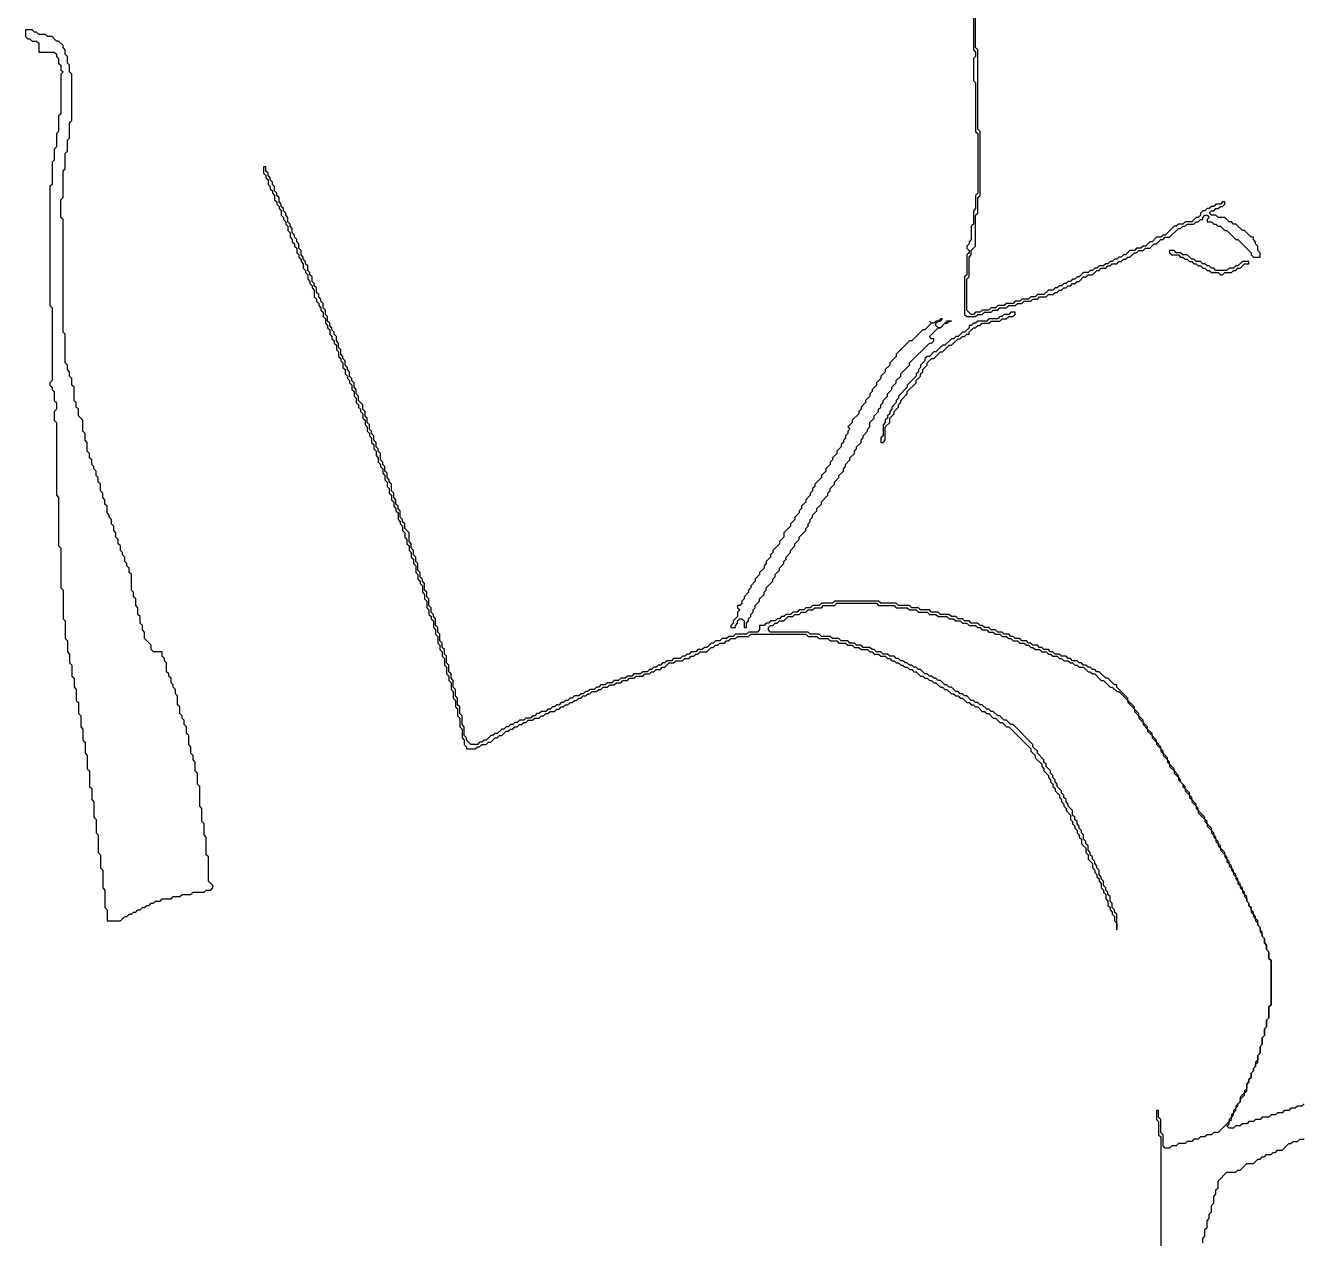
# Model space of a CAD drawing. Header units: metres. Extents: x 0 to 100, y 0 to 128.
# Drawn here: x 40.5 to 54.99, y 82.03 to 95.78 of the extents above; entities that cross this region are included whole.
import ezdxf

# ---------------------------------------------------------------- set-up
doc = ezdxf.new("R2010")
doc.units = ezdxf.units.M

msp = doc.modelspace()

# ---------------------------------------------------------------- linework, layer by layer
for points in [[(51.25, 96.425), (51.25, 95.5), (51.275, 95.475), (51.275, 95.425), (51.25, 95.4), (51.25, 95.15), (51.275, 95.125), (51.275, 94.575), (51.3, 94.55), (51.3, 93.875), (51.275, 93.85), (51.275, 93.7), (51.25, 93.675), (51.25, 93.525), (51.225, 93.5), (51.225, 93.35), (51.2, 93.325), (51.2, 93.3), (51.175, 93.275), (51.175, 93.25), (51.2, 93.225), (51.2, 93.2), (51.175, 93.175), (51.175, 92.95), (51.15, 92.925), (51.15, 92.5), (51.175, 92.475), (51.275, 92.475), (51.3, 92.5), (51.35, 92.5), (51.375, 92.525), (51.45, 92.525), (51.475, 92.55), (51.525, 92.55), (51.55, 92.575), (51.625, 92.575), (51.65, 92.6), (51.725, 92.6), (51.75, 92.625), (51.8, 92.625), (51.825, 92.65), (51.9, 92.65), (51.925, 92.675), (51.975, 92.675), (52, 92.7), (52.075, 92.7), (52.1, 92.725), (52.15, 92.725), (52.175, 92.75), (52.2, 92.75), (52.225, 92.775), (52.25, 92.775), (52.275, 92.8), (52.3, 92.8), (52.325, 92.825), (52.35, 92.825), (52.375, 92.85), (52.4, 92.85), (52.425, 92.875), (52.45, 92.875), (52.5, 92.925), (52.525, 92.925), (52.55, 92.95), (52.6, 92.95), (52.65, 93), (52.675, 93), (52.7, 93.025), (52.75, 93.025), (52.775, 93.05), (52.8, 93.05), (52.825, 93.075), (52.875, 93.075), (52.9, 93.1), (52.925, 93.1), (52.95, 93.125), (52.975, 93.125), (53, 93.15), (53.025, 93.15), (53.075, 93.2), (53.1, 93.2), (53.125, 93.225), (53.175, 93.225), (53.2, 93.25), (53.25, 93.25), (53.3, 93.3), (53.325, 93.3), (53.375, 93.35), (53.4, 93.35), (53.425, 93.375), (53.475, 93.375), (53.575, 93.475), (53.6, 93.475), (53.625, 93.5), (53.65, 93.5), (53.675, 93.525), (53.75, 93.525), (53.775, 93.55), (53.8, 93.55), (53.825, 93.575), (53.85, 93.575), (53.85, 93.6), (53.875, 93.625), (53.9, 93.625), (53.925, 93.6), (53.9, 93.575), (53.9, 93.55), (53.95, 93.55), (53.975, 93.525), (54, 93.525), (54.025, 93.5), (54.05, 93.5), (54.1, 93.45), (54.125, 93.45), (54.225, 93.35), (54.25, 93.35), (54.4, 93.2), (54.4, 93.175), (54.425, 93.15), (54.5, 93.15), (54.5, 93.2), (54.475, 93.225), (54.475, 93.275), (54.45, 93.3), (54.45, 93.325), (54.425, 93.35), (54.425, 93.375), (54.4, 93.375), (54.325, 93.45), (54.3, 93.45), (54.225, 93.525), (54.2, 93.525), (54.175, 93.55), (54.15, 93.55), (54.1, 93.6), (54.025, 93.6), (54, 93.625), (53.95, 93.625), (53.925, 93.65), (53.95, 93.675), (53.975, 93.675), (54, 93.7), (54.025, 93.7), (54.05, 93.725), (54.075, 93.725), (54.1, 93.75), (54.1, 93.775), (54.075, 93.775), (54.05, 93.75), (54, 93.75), (53.975, 93.725), (53.95, 93.725), (53.925, 93.7), (53.9, 93.7), (53.875, 93.675), (53.85, 93.675), (53.825, 93.65), (53.825, 93.625), (53.8, 93.6), (53.775, 93.6), (53.725, 93.55), (53.65, 93.55), (53.625, 93.525), (53.575, 93.525), (53.55, 93.5), (53.525, 93.5), (53.425, 93.4), (53.4, 93.4), (53.375, 93.375), (53.325, 93.375), (53.275, 93.325), (53.25, 93.325), (53.2, 93.275), (53.175, 93.275), (53.15, 93.25), (53.1, 93.25), (53.075, 93.225), (53.025, 93.225), (52.975, 93.175), (52.95, 93.175), (52.925, 93.15), (52.9, 93.15), (52.875, 93.125), (52.85, 93.125), (52.825, 93.1), (52.8, 93.1), (52.775, 93.075), (52.75, 93.075), (52.725, 93.05), (52.675, 93.05), (52.65, 93.025), (52.625, 93.025), (52.6, 93), (52.575, 93), (52.55, 92.975), (52.5, 92.975), (52.45, 92.925), (52.425, 92.925), (52.4, 92.9), (52.375, 92.9), (52.35, 92.875), (52.325, 92.875), (52.3, 92.85), (52.275, 92.85), (52.25, 92.825), (52.225, 92.825), (52.2, 92.8), (52.175, 92.8), (52.15, 92.775), (52.1, 92.775), (52.05, 92.725), (51.975, 92.725), (51.95, 92.7), (51.9, 92.7), (51.875, 92.675), (51.8, 92.675), (51.775, 92.65), (51.725, 92.65), (51.7, 92.625), (51.625, 92.625), (51.6, 92.6), (51.525, 92.6), (51.5, 92.575), (51.45, 92.575), (51.425, 92.55), (51.35, 92.55), (51.325, 92.525), (51.275, 92.525), (51.25, 92.5), (51.225, 92.5), (51.175, 92.55), (51.175, 92.9), (51.2, 92.925), (51.2, 93.15), (51.225, 93.175), (51.225, 93.225), (51.275, 93.275), (51.275, 93.625), (51.3, 93.65), (51.3, 93.825), (51.325, 93.85), (51.325, 94.575), (51.3, 94.6), (51.3, 95.5), (51.275, 95.525), (51.275, 96.4)], [(55, 83.55), (54.975, 83.525), (54.925, 83.525), (54.9, 83.5), (54.85, 83.5), (54.825, 83.475), (54.775, 83.475), (54.75, 83.45), (54.7, 83.45), (54.675, 83.425), (54.625, 83.425), (54.6, 83.4), (54.525, 83.4), (54.5, 83.375), (54.45, 83.375), (54.425, 83.35), (54.375, 83.35), (54.35, 83.325), (54.3, 83.325), (54.275, 83.3), (54.225, 83.3), (54.2, 83.275), (54.15, 83.275), (54.125, 83.3), (54.15, 83.325), (54.15, 83.35), (54.175, 83.375), (54.175, 83.4), (54.2, 83.425), (54.2, 83.45), (54.225, 83.475), (54.225, 83.5), (54.25, 83.525), (54.25, 83.55), (54.275, 83.575), (54.275, 83.6), (54.325, 83.65), (54.325, 83.675), (54.35, 83.7), (54.35, 83.775), (54.375, 83.8), (54.375, 83.825), (54.4, 83.85), (54.4, 83.9), (54.425, 83.925), (54.425, 83.95), (54.45, 83.975), (54.45, 84), (54.475, 84.025), (54.475, 84.1), (54.5, 84.125), (54.5, 84.2), (54.525, 84.225), (54.525, 84.3), (54.55, 84.325), (54.55, 84.4), (54.575, 84.425), (54.575, 84.5), (54.6, 84.525), (54.6, 84.65), (54.625, 84.675), (54.625, 85.175), (54.6, 85.2), (54.6, 85.275), (54.575, 85.3), (54.575, 85.35), (54.55, 85.375), (54.55, 85.425), (54.525, 85.45), (54.525, 85.5), (54.5, 85.525), (54.5, 85.55), (54.475, 85.575), (54.475, 85.625), (54.45, 85.65), (54.45, 85.675), (54.425, 85.7), (54.425, 85.725), (54.4, 85.75), (54.4, 85.775), (54.375, 85.8), (54.375, 85.825), (54.35, 85.85), (54.35, 85.9), (54.325, 85.925), (54.325, 85.95), (54.3, 85.975), (54.3, 86), (54.275, 86.025), (54.275, 86.05), (54.25, 86.075), (54.25, 86.1), (54.225, 86.125), (54.225, 86.15), (54.2, 86.175), (54.2, 86.2), (54.175, 86.225), (54.175, 86.25), (54.15, 86.275), (54.15, 86.3), (54.125, 86.325), (54.125, 86.35), (54.1, 86.375), (54.1, 86.4), (54.05, 86.45), (54.05, 86.475), (54.025, 86.5), (54.025, 86.525), (54, 86.55), (54, 86.575), (53.975, 86.6), (53.975, 86.625), (53.95, 86.65), (53.95, 86.675), (53.9, 86.725), (53.9, 86.75), (53.875, 86.775), (53.875, 86.8), (53.8, 86.875), (53.8, 86.9), (53.775, 86.925), (53.775, 86.95), (53.725, 87), (53.725, 87.025), (53.7, 87.05), (53.7, 87.075), (53.65, 87.125), (53.65, 87.15), (53.6, 87.2), (53.6, 87.225), (53.575, 87.25), (53.575, 87.275), (53.525, 87.325), (53.525, 87.35), (53.475, 87.4), (53.475, 87.425), (53.45, 87.45), (53.45, 87.475), (53.4, 87.525), (53.4, 87.55), (53.375, 87.575), (53.375, 87.6), (53.325, 87.65), (53.325, 87.675), (53.275, 87.725), (53.275, 87.75), (53.225, 87.8), (53.225, 87.825), (53.175, 87.875), (53.175, 87.9), (53.125, 87.95), (53.125, 87.975), (53.075, 88.025), (53.075, 88.05), (53, 88.125), (53, 88.15), (52.875, 88.275), (52.875, 88.3), (52.85, 88.3), (52.775, 88.375), (52.75, 88.375), (52.675, 88.45), (52.65, 88.45), (52.625, 88.475), (52.6, 88.475), (52.575, 88.5), (52.55, 88.5), (52.525, 88.525), (52.5, 88.525), (52.475, 88.55), (52.45, 88.55), (52.425, 88.575), (52.375, 88.575), (52.35, 88.6), (52.325, 88.6), (52.3, 88.625), (52.25, 88.625), (52.225, 88.65), (52.175, 88.65), (52.15, 88.675), (52.125, 88.675), (52.1, 88.7), (52.05, 88.7), (52.025, 88.725), (52, 88.725), (51.975, 88.75), (51.925, 88.75), (51.9, 88.775), (51.875, 88.775), (51.85, 88.8), (51.8, 88.8), (51.775, 88.825), (51.725, 88.825), (51.7, 88.85), (51.675, 88.85), (51.65, 88.875), (51.6, 88.875), (51.575, 88.9), (51.525, 88.9), (51.5, 88.925), (51.45, 88.925), (51.425, 88.95), (51.375, 88.95), (51.35, 88.975), (51.325, 88.975), (51.3, 89), (51.225, 89), (51.2, 89.025), (51.15, 89.025), (51.125, 89.05), (51.075, 89.05), (51.05, 89.075), (51, 89.075), (50.975, 89.1), (50.875, 89.1), (50.85, 89.125), (50.775, 89.125), (50.75, 89.15), (50.65, 89.15), (50.625, 89.175), (50.55, 89.175), (50.525, 89.2), (50.4, 89.2), (50.375, 89.225), (50.2, 89.225), (50.175, 89.25), (49.675, 89.25), (49.65, 89.225), (49.525, 89.225), (49.5, 89.2), (49.425, 89.2), (49.4, 89.175), (49.35, 89.175), (49.325, 89.15), (49.275, 89.15), (49.25, 89.125), (49.2, 89.125), (49.175, 89.1), (49.125, 89.1), (49.1, 89.075), (49.075, 89.075), (49.05, 89.05), (49.025, 89.05), (49, 89.025), (48.95, 89.025), (48.925, 89), (48.9, 89), (48.875, 88.975), (48.825, 88.975), (48.825, 88.925), (48.8, 88.9), (48.7, 88.9), (48.675, 88.875), (48.55, 88.875), (48.525, 88.85), (48.475, 88.85), (48.45, 88.825), (48.4, 88.825), (48.375, 88.8), (48.325, 88.8), (48.3, 88.775), (48.275, 88.775), (48.225, 88.725), (48.2, 88.725), (48.175, 88.7), (48.125, 88.7), (48.1, 88.675), (48.05, 88.675), (48.025, 88.65), (48, 88.65), (47.975, 88.625), (47.95, 88.625), (47.925, 88.6), (47.85, 88.6), (47.825, 88.575), (47.775, 88.575), (47.75, 88.55), (47.725, 88.55), (47.7, 88.525), (47.675, 88.525), (47.65, 88.5), (47.625, 88.5), (47.6, 88.475), (47.575, 88.475), (47.55, 88.45), (47.5, 88.45), (47.475, 88.425), (47.4, 88.425), (47.375, 88.4), (47.325, 88.4), (47.3, 88.375), (47.25, 88.375), (47.225, 88.35), (47.175, 88.35), (47.15, 88.325), (47.1, 88.325), (47.075, 88.3), (47.025, 88.3), (47, 88.275), (46.975, 88.275), (46.95, 88.25), (46.9, 88.25), (46.875, 88.225), (46.85, 88.225), (46.825, 88.2), (46.8, 88.2), (46.775, 88.175), (46.725, 88.175), (46.7, 88.15), (46.675, 88.15), (46.65, 88.125), (46.625, 88.125), (46.6, 88.1), (46.575, 88.1), (46.55, 88.075), (46.525, 88.075), (46.5, 88.05), (46.475, 88.05), (46.45, 88.025), (46.425, 88.025), (46.4, 88), (46.35, 88), (46.325, 87.975), (46.3, 87.975), (46.275, 87.95), (46.25, 87.95), (46.225, 87.925), (46.175, 87.925), (46.15, 87.9), (46.1, 87.9), (46.075, 87.875), (46.05, 87.875), (46.025, 87.85), (46, 87.85), (45.975, 87.825), (45.95, 87.825), (45.925, 87.8), (45.9, 87.8), (45.85, 87.75), (45.825, 87.75), (45.8, 87.725), (45.775, 87.725), (45.725, 87.675), (45.7, 87.675), (45.675, 87.65), (45.65, 87.65), (45.625, 87.625), (45.55, 87.625), (45.5, 87.675), (45.5, 87.7), (45.475, 87.725), (45.475, 87.825), (45.45, 87.85), (45.45, 87.95), (45.425, 87.975), (45.425, 88.05), (45.4, 88.075), (45.4, 88.15), (45.375, 88.175), (45.375, 88.25), (45.35, 88.275), (45.35, 88.35), (45.325, 88.375), (45.325, 88.425), (45.3, 88.45), (45.3, 88.525), (45.275, 88.55), (45.275, 88.625), (45.25, 88.65), (45.25, 88.7), (45.225, 88.725), (45.225, 88.775), (45.2, 88.8), (45.2, 88.875), (45.175, 88.9), (45.175, 88.95), (45.15, 88.975), (45.15, 89.05), (45.125, 89.075), (45.125, 89.1), (45.1, 89.125), (45.1, 89.175), (45.075, 89.2), (45.075, 89.275), (45.05, 89.3), (45.05, 89.35), (45.025, 89.375), (45.025, 89.45), (45, 89.475), (45, 89.5), (44.975, 89.525), (44.975, 89.575), (44.95, 89.6), (44.95, 89.675), (44.925, 89.7), (44.925, 89.75), (44.9, 89.775), (44.9, 89.825), (44.875, 89.85), (44.875, 89.9), (44.85, 89.925), (44.85, 90.025), (44.8, 90.075), (44.8, 90.125), (44.775, 90.15), (44.775, 90.175), (44.75, 90.2), (44.75, 90.275), (44.725, 90.3), (44.725, 90.325), (44.7, 90.35), (44.7, 90.4), (44.675, 90.425), (44.675, 90.475), (44.65, 90.5), (44.65, 90.575), (44.625, 90.6), (44.625, 90.625), (44.6, 90.65), (44.6, 90.7), (44.575, 90.725), (44.575, 90.775), (44.55, 90.8), (44.55, 90.825), (44.525, 90.85), (44.525, 90.925), (44.5, 90.95), (44.5, 90.975), (44.475, 91), (44.475, 91.05), (44.45, 91.075), (44.45, 91.125), (44.425, 91.15), (44.425, 91.175), (44.4, 91.2), (44.4, 91.25), (44.375, 91.275), (44.375, 91.325), (44.35, 91.35), (44.35, 91.4), (44.325, 91.425), (44.325, 91.475), (44.275, 91.525), (44.275, 91.575), (44.25, 91.6), (44.25, 91.65), (44.225, 91.675), (44.225, 91.725), (44.2, 91.75), (44.2, 91.775), (44.175, 91.8), (44.175, 91.85), (44.15, 91.875), (44.15, 91.9), (44.125, 91.925), (44.125, 91.975), (44.1, 92), (44.1, 92.025), (44.075, 92.05), (44.075, 92.1), (44.05, 92.125), (44.05, 92.175), (44.025, 92.2), (44.025, 92.25), (44, 92.275), (44, 92.3), (43.975, 92.325), (43.975, 92.35), (43.95, 92.375), (43.95, 92.4), (43.925, 92.425), (43.925, 92.475), (43.9, 92.5), (43.9, 92.55), (43.875, 92.575), (43.875, 92.625), (43.85, 92.65), (43.85, 92.675), (43.825, 92.7), (43.825, 92.725), (43.8, 92.75), (43.8, 92.8), (43.775, 92.825), (43.775, 92.85), (43.75, 92.875), (43.75, 92.925), (43.725, 92.95), (43.725, 92.975), (43.7, 93), (43.7, 93.05), (43.675, 93.075), (43.675, 93.1), (43.65, 93.125), (43.65, 93.15), (43.625, 93.175), (43.625, 93.225), (43.6, 93.25), (43.6, 93.3), (43.575, 93.325), (43.575, 93.35), (43.55, 93.375), (43.55, 93.4), (43.525, 93.425), (43.525, 93.475), (43.5, 93.5), (43.5, 93.525), (43.475, 93.55), (43.475, 93.6), (43.45, 93.625), (43.45, 93.65), (43.425, 93.675), (43.425, 93.7), (43.4, 93.725), (43.4, 93.75), (43.375, 93.775), (43.375, 93.825), (43.35, 93.85), (43.35, 93.875), (43.325, 93.9), (43.325, 93.95), (43.3, 93.975), (43.3, 94), (43.275, 94.025), (43.275, 94.05), (43.25, 94.075), (43.25, 94.1), (43.225, 94.125), (43.225, 94.175), (43.2, 94.175), (43.2, 94.1), (43.225, 94.075), (43.225, 94.05), (43.25, 94.025), (43.25, 93.975), (43.275, 93.95), (43.275, 93.925), (43.3, 93.9), (43.3, 93.875), (43.325, 93.85), (43.325, 93.8), (43.35, 93.775), (43.35, 93.75), (43.375, 93.725), (43.375, 93.7), (43.4, 93.675), (43.4, 93.625), (43.425, 93.6), (43.425, 93.575), (43.45, 93.55), (43.45, 93.525), (43.475, 93.5), (43.475, 93.45), (43.5, 93.425), (43.5, 93.375), (43.525, 93.35), (43.525, 93.325), (43.55, 93.3), (43.55, 93.275), (43.575, 93.25), (43.575, 93.2), (43.6, 93.175), (43.6, 93.15), (43.625, 93.125), (43.625, 93.1), (43.65, 93.075), (43.65, 93.025), (43.675, 93), (43.675, 92.975), (43.7, 92.95), (43.7, 92.9), (43.725, 92.875), (43.725, 92.85), (43.75, 92.825), (43.75, 92.8), (43.775, 92.775), (43.775, 92.7), (43.8, 92.675), (43.8, 92.65), (43.825, 92.625), (43.825, 92.6), (43.85, 92.575), (43.85, 92.55), (43.875, 92.525), (43.875, 92.475), (43.9, 92.45), (43.9, 92.4), (43.925, 92.375), (43.925, 92.35), (43.95, 92.325), (43.95, 92.275), (43.975, 92.25), (43.975, 92.225), (44, 92.2), (44, 92.175), (44.025, 92.15), (44.025, 92.1), (44.05, 92.075), (44.05, 92.025), (44.075, 92), (44.075, 91.975), (44.1, 91.95), (44.1, 91.9), (44.125, 91.875), (44.125, 91.825), (44.15, 91.8), (44.15, 91.775), (44.175, 91.75), (44.175, 91.725), (44.2, 91.7), (44.2, 91.65), (44.225, 91.625), (44.225, 91.575), (44.25, 91.55), (44.25, 91.5), (44.275, 91.475), (44.275, 91.45), (44.3, 91.425), (44.3, 91.4), (44.325, 91.375), (44.325, 91.325), (44.35, 91.3), (44.35, 91.25), (44.375, 91.225), (44.375, 91.175), (44.4, 91.15), (44.4, 91.125), (44.425, 91.1), (44.425, 91.05), (44.45, 91.025), (44.45, 90.975), (44.475, 90.95), (44.475, 90.9), (44.5, 90.875), (44.5, 90.825), (44.525, 90.8), (44.525, 90.775), (44.55, 90.75), (44.55, 90.7), (44.575, 90.675), (44.575, 90.625), (44.6, 90.6), (44.6, 90.55), (44.625, 90.525), (44.625, 90.475), (44.65, 90.45), (44.65, 90.4), (44.675, 90.375), (44.675, 90.325), (44.7, 90.3), (44.7, 90.275), (44.725, 90.25), (44.725, 90.175), (44.75, 90.15), (44.75, 90.125), (44.775, 90.1), (44.775, 90.05), (44.8, 90.025), (44.8, 89.975), (44.825, 89.95), (44.825, 89.9), (44.85, 89.875), (44.85, 89.825), (44.875, 89.8), (44.875, 89.75), (44.9, 89.725), (44.9, 89.675), (44.925, 89.65), (44.925, 89.575), (44.95, 89.55), (44.95, 89.5), (44.975, 89.475), (44.975, 89.45), (45, 89.425), (45, 89.35), (45.025, 89.325), (45.025, 89.275), (45.05, 89.25), (45.05, 89.175), (45.075, 89.15), (45.075, 89.1), (45.1, 89.075), (45.1, 89.05), (45.125, 89.025), (45.125, 88.95), (45.15, 88.925), (45.15, 88.875), (45.175, 88.85), (45.175, 88.775), (45.2, 88.75), (45.2, 88.7), (45.225, 88.675), (45.225, 88.625), (45.25, 88.6), (45.25, 88.525), (45.275, 88.5), (45.275, 88.425), (45.3, 88.4), (45.3, 88.35), (45.325, 88.325), (45.325, 88.25), (45.35, 88.225), (45.35, 88.15), (45.375, 88.125), (45.375, 88.05), (45.4, 88.025), (45.4, 87.95), (45.425, 87.925), (45.425, 87.825), (45.45, 87.8), (45.45, 87.7), (45.475, 87.675), (45.475, 87.625), (45.5, 87.6), (45.5, 87.575), (45.6, 87.575), (45.625, 87.6), (45.65, 87.6), (45.675, 87.625), (45.725, 87.625), (45.75, 87.65), (45.775, 87.65), (45.825, 87.7), (45.85, 87.7), (45.875, 87.725), (45.9, 87.725), (45.95, 87.775), (45.975, 87.775), (46, 87.8), (46.025, 87.8), (46.05, 87.825), (46.075, 87.825), (46.1, 87.85), (46.125, 87.85), (46.15, 87.875), (46.175, 87.875), (46.2, 87.9), (46.25, 87.9), (46.275, 87.925), (46.325, 87.925), (46.35, 87.95), (46.375, 87.95), (46.4, 87.975), (46.425, 87.975), (46.45, 88), (46.5, 88), (46.525, 88.025), (46.55, 88.025), (46.575, 88.05), (46.6, 88.05), (46.625, 88.075), (46.65, 88.075), (46.675, 88.1), (46.7, 88.1), (46.725, 88.125), (46.75, 88.125), (46.775, 88.15), (46.8, 88.15), (46.825, 88.175), (46.85, 88.175), (46.875, 88.2), (46.9, 88.2), (46.925, 88.225), (46.975, 88.225), (47, 88.25), (47.025, 88.25), (47.05, 88.275), (47.1, 88.275), (47.125, 88.3), (47.175, 88.3), (47.2, 88.325), (47.25, 88.325), (47.275, 88.35), (47.325, 88.35), (47.35, 88.375), (47.4, 88.375), (47.425, 88.4), (47.5, 88.4), (47.525, 88.425), (47.575, 88.425), (47.6, 88.45), (47.625, 88.45), (47.65, 88.475), (47.7, 88.475), (47.725, 88.5), (47.75, 88.5), (47.8, 88.55), (47.85, 88.55), (47.875, 88.575), (47.95, 88.575), (47.975, 88.6), (48.025, 88.6), (48.05, 88.625), (48.075, 88.625), (48.1, 88.65), (48.125, 88.65), (48.15, 88.675), (48.225, 88.675), (48.275, 88.725), (48.3, 88.725), (48.325, 88.75), (48.35, 88.75), (48.375, 88.775), (48.425, 88.775), (48.45, 88.8), (48.475, 88.8), (48.5, 88.825), (48.55, 88.825), (48.575, 88.85), (48.7, 88.85), (48.725, 88.875), (49.35, 88.875), (49.375, 88.85), (49.475, 88.85), (49.5, 88.825), (49.6, 88.825), (49.625, 88.8), (49.7, 88.8), (49.725, 88.775), (49.8, 88.775), (49.825, 88.75), (49.875, 88.75), (49.9, 88.725), (49.95, 88.725), (49.975, 88.7), (50.05, 88.7), (50.075, 88.675), (50.1, 88.675), (50.125, 88.65), (50.175, 88.65), (50.2, 88.625), (50.25, 88.625), (50.275, 88.6), (50.3, 88.6), (50.325, 88.575), (50.35, 88.575), (50.375, 88.55), (50.4, 88.55), (50.425, 88.525), (50.45, 88.525), (50.475, 88.5), (50.5, 88.5), (50.525, 88.475), (50.55, 88.475), (50.575, 88.45), (50.6, 88.45), (50.65, 88.4), (50.675, 88.4), (50.7, 88.375), (50.725, 88.375), (50.75, 88.35), (50.775, 88.35), (50.8, 88.325), (50.825, 88.325), (50.875, 88.275), (50.9, 88.275), (50.925, 88.25), (50.95, 88.25), (51, 88.2), (51.025, 88.2), (51.05, 88.175), (51.075, 88.175), (51.1, 88.15), (51.125, 88.15), (51.175, 88.1), (51.2, 88.1), (51.225, 88.075), (51.25, 88.075), (51.275, 88.05), (51.3, 88.05), (51.35, 88), (51.375, 88), (51.4, 87.975), (51.425, 87.975), (51.475, 87.925), (51.5, 87.925), (51.55, 87.875), (51.575, 87.875), (51.625, 87.825), (51.65, 87.825), (51.9, 87.575), (51.9, 87.55), (51.95, 87.5), (51.95, 87.475), (52.025, 87.4), (52.025, 87.375), (52.05, 87.35), (52.05, 87.325), (52.1, 87.275), (52.1, 87.25), (52.125, 87.225), (52.125, 87.2), (52.15, 87.175), (52.15, 87.15), (52.175, 87.125), (52.175, 87.1), (52.225, 87.05), (52.225, 87.025), (52.25, 87), (52.25, 86.975), (52.275, 86.95), (52.275, 86.925), (52.3, 86.9), (52.3, 86.875), (52.35, 86.825), (52.35, 86.775), (52.375, 86.75), (52.375, 86.725), (52.4, 86.7), (52.4, 86.675), (52.425, 86.65), (52.425, 86.625), (52.45, 86.6), (52.45, 86.575), (52.475, 86.55), (52.475, 86.5), (52.525, 86.45), (52.525, 86.4), (52.55, 86.375), (52.55, 86.325), (52.6, 86.275), (52.6, 86.225), (52.625, 86.2), (52.625, 86.175), (52.65, 86.15), (52.65, 86.125), (52.675, 86.1), (52.675, 86.075), (52.7, 86.05), (52.7, 86), (52.725, 85.975), (52.725, 85.95), (52.75, 85.925), (52.75, 85.875), (52.775, 85.85), (52.775, 85.8), (52.8, 85.775), (52.8, 85.75), (52.825, 85.725), (52.825, 85.7), (52.85, 85.675), (52.85, 85.625), (52.875, 85.6), (52.875, 85.525), (52.875, 85.7), (52.85, 85.725), (52.85, 85.75), (52.825, 85.775), (52.825, 85.825), (52.8, 85.85), (52.8, 85.9), (52.775, 85.925), (52.775, 85.95), (52.75, 85.975), (52.75, 86), (52.725, 86.025), (52.725, 86.075), (52.7, 86.1), (52.7, 86.125), (52.675, 86.15), (52.675, 86.2), (52.65, 86.225), (52.65, 86.25), (52.625, 86.275), (52.625, 86.3), (52.6, 86.325), (52.6, 86.35), (52.575, 86.375), (52.575, 86.4), (52.55, 86.425), (52.55, 86.475), (52.525, 86.5), (52.525, 86.525), (52.5, 86.55), (52.5, 86.6), (52.475, 86.625), (52.475, 86.65), (52.45, 86.675), (52.45, 86.7), (52.425, 86.725), (52.425, 86.75), (52.4, 86.775), (52.4, 86.8), (52.375, 86.825), (52.375, 86.875), (52.325, 86.925), (52.325, 86.95), (52.3, 86.975), (52.3, 87), (52.275, 87.025), (52.275, 87.05), (52.25, 87.075), (52.25, 87.1), (52.2, 87.15), (52.2, 87.175), (52.175, 87.2), (52.175, 87.225), (52.15, 87.25), (52.15, 87.275), (52.125, 87.3), (52.125, 87.325), (52.075, 87.375), (52.075, 87.4), (52.05, 87.425), (52.05, 87.45), (51.975, 87.525), (51.975, 87.55), (51.925, 87.6), (51.925, 87.625), (51.7, 87.85), (51.675, 87.85), (51.625, 87.9), (51.6, 87.9), (51.55, 87.95), (51.525, 87.95), (51.475, 88), (51.45, 88), (51.425, 88.025), (51.4, 88.025), (51.35, 88.075), (51.325, 88.075), (51.3, 88.1), (51.275, 88.1), (51.25, 88.125), (51.225, 88.125), (51.175, 88.175), (51.15, 88.175), (51.125, 88.2), (51.1, 88.2), (51.075, 88.225), (51.05, 88.225), (51, 88.275), (50.975, 88.275), (50.95, 88.3), (50.925, 88.3), (50.875, 88.35), (50.85, 88.35), (50.825, 88.375), (50.8, 88.375), (50.775, 88.4), (50.75, 88.4), (50.725, 88.425), (50.7, 88.425), (50.65, 88.475), (50.625, 88.475), (50.6, 88.5), (50.575, 88.5), (50.55, 88.525), (50.525, 88.525), (50.5, 88.55), (50.475, 88.55), (50.45, 88.575), (50.425, 88.575), (50.4, 88.6), (50.375, 88.6), (50.35, 88.625), (50.3, 88.625), (50.275, 88.65), (50.225, 88.65), (50.2, 88.675), (50.15, 88.675), (50.125, 88.7), (50.1, 88.7), (50.075, 88.725), (50, 88.725), (49.975, 88.75), (49.925, 88.75), (49.9, 88.775), (49.85, 88.775), (49.825, 88.8), (49.75, 88.8), (49.725, 88.825), (49.65, 88.825), (49.625, 88.85), (49.525, 88.85), (49.5, 88.875), (49.4, 88.875), (49.375, 88.9), (48.95, 88.9), (48.925, 88.925), (48.925, 88.95), (48.95, 88.975), (48.975, 88.975), (49, 89), (49.025, 89), (49.05, 89.025), (49.1, 89.025), (49.15, 89.075), (49.2, 89.075), (49.225, 89.1), (49.275, 89.1), (49.3, 89.125), (49.35, 89.125), (49.375, 89.15), (49.425, 89.15), (49.45, 89.175), (49.525, 89.175), (49.55, 89.2), (49.675, 89.2), (49.7, 89.225), (50.15, 89.225), (50.175, 89.2), (50.35, 89.2), (50.375, 89.175), (50.5, 89.175), (50.525, 89.15), (50.6, 89.15), (50.625, 89.125), (50.725, 89.125), (50.75, 89.1), (50.825, 89.1), (50.85, 89.075), (50.95, 89.075), (50.975, 89.05), (51.025, 89.05), (51.05, 89.025), (51.1, 89.025), (51.125, 89), (51.175, 89), (51.2, 88.975), (51.275, 88.975), (51.3, 88.95), (51.325, 88.95), (51.35, 88.925), (51.4, 88.925), (51.425, 88.9), (51.475, 88.9), (51.5, 88.875), (51.55, 88.875), (51.575, 88.85), (51.625, 88.85), (51.65, 88.825), (51.675, 88.825), (51.7, 88.8), (51.75, 88.8), (51.775, 88.775), (51.825, 88.775), (51.85, 88.75), (51.875, 88.75), (51.9, 88.725), (51.925, 88.725), (51.95, 88.7), (52, 88.7), (52.025, 88.675), (52.075, 88.675), (52.1, 88.65), (52.125, 88.65), (52.15, 88.625), (52.2, 88.625), (52.225, 88.6), (52.25, 88.6), (52.275, 88.575), (52.325, 88.575), (52.35, 88.55), (52.375, 88.55), (52.4, 88.525), (52.425, 88.525), (52.45, 88.5), (52.5, 88.5), (52.55, 88.45), (52.575, 88.45), (52.6, 88.425), (52.625, 88.425), (52.7, 88.35), (52.725, 88.35), (52.8, 88.275), (52.825, 88.275), (52.875, 88.225), (52.9, 88.225), (53, 88.125), (53, 88.1), (53.075, 88.025), (53.075, 88), (53.125, 87.95), (53.125, 87.925), (53.175, 87.875), (53.175, 87.85), (53.225, 87.8), (53.225, 87.775), (53.275, 87.725), (53.275, 87.7), (53.325, 87.65), (53.325, 87.625), (53.375, 87.575), (53.375, 87.55), (53.4, 87.525), (53.4, 87.5), (53.45, 87.45), (53.45, 87.425), (53.475, 87.4), (53.475, 87.375), (53.525, 87.325), (53.525, 87.3), (53.575, 87.25), (53.575, 87.225), (53.625, 87.175), (53.625, 87.15), (53.65, 87.125), (53.65, 87.1), (53.7, 87.05), (53.7, 87.025), (53.725, 87), (53.725, 86.975), (53.775, 86.925), (53.775, 86.9), (53.8, 86.875), (53.8, 86.85), (53.875, 86.775), (53.875, 86.75), (53.9, 86.725), (53.9, 86.7), (53.95, 86.65), (53.95, 86.625), (53.975, 86.6), (53.975, 86.575), (54, 86.55), (54, 86.525), (54.025, 86.5), (54.025, 86.475), (54.05, 86.45), (54.05, 86.425), (54.1, 86.375), (54.1, 86.35), (54.125, 86.325), (54.125, 86.3), (54.15, 86.275), (54.15, 86.25), (54.175, 86.225), (54.175, 86.2), (54.2, 86.175), (54.2, 86.15), (54.225, 86.125), (54.225, 86.1), (54.25, 86.075), (54.25, 86.05), (54.275, 86.025), (54.275, 86), (54.3, 85.975), (54.3, 85.95), (54.325, 85.925), (54.325, 85.9), (54.35, 85.875), (54.35, 85.85), (54.375, 85.825), (54.375, 85.8), (54.4, 85.775), (54.4, 85.725), (54.425, 85.7), (54.425, 85.675), (54.45, 85.65), (54.45, 85.625), (54.475, 85.6), (54.475, 85.575), (54.5, 85.55), (54.5, 85.5), (54.525, 85.475), (54.525, 85.45), (54.55, 85.425), (54.55, 85.375), (54.575, 85.35), (54.575, 85.3), (54.6, 85.275), (54.6, 85.2), (54.625, 85.175), (54.625, 84.675), (54.6, 84.65), (54.6, 84.525), (54.575, 84.5), (54.575, 84.425), (54.55, 84.4), (54.55, 84.325), (54.525, 84.3), (54.525, 84.225), (54.5, 84.2), (54.5, 84.125), (54.475, 84.1), (54.475, 84.05), (54.45, 84.025), (54.45, 83.975), (54.425, 83.95), (54.425, 83.925), (54.4, 83.9), (54.4, 83.85), (54.375, 83.825), (54.375, 83.8), (54.35, 83.775), (54.35, 83.725), (54.325, 83.7), (54.325, 83.675), (54.275, 83.625), (54.275, 83.575), (54.225, 83.525), (54.225, 83.5), (54.2, 83.475), (54.2, 83.45), (54.175, 83.425), (54.175, 83.4), (54.15, 83.375), (54.15, 83.35), (54.025, 83.225), (53.975, 83.225), (53.95, 83.2), (53.9, 83.2), (53.875, 83.175), (53.825, 83.175), (53.8, 83.15), (53.75, 83.15), (53.725, 83.125), (53.675, 83.125), (53.65, 83.1), (53.575, 83.1), (53.55, 83.075), (53.5, 83.075), (53.475, 83.05), (53.425, 83.05), (53.4, 83.075), (53.4, 83.2), (53.375, 83.225), (53.375, 83.375), (53.35, 83.4), (53.35, 83.475), (53.325, 83.475), (53.325, 83.375), (53.35, 83.35), (53.35, 83.2), (53.375, 83.175), (53.375, 80.25)], [(53.85, 81.975), (53.85, 82.025), (53.875, 82.05), (53.875, 82.125), (53.9, 82.15), (53.9, 82.225), (53.925, 82.25), (53.925, 82.3), (53.95, 82.325), (53.95, 82.4), (53.975, 82.425), (53.975, 82.5), (54, 82.525), (54, 82.575), (54.025, 82.6), (54.025, 82.675), (54.125, 82.775), (54.225, 82.775), (54.25, 82.8), (54.275, 82.8), (54.35, 82.875), (54.425, 82.875), (54.475, 82.925), (54.5, 82.925), (54.525, 82.95), (54.55, 82.95), (54.575, 82.975), (54.625, 82.975), (54.65, 83), (54.675, 83), (54.7, 83.025), (54.75, 83.025), (54.825, 83.1), (54.85, 83.1), (54.875, 83.125), (54.925, 83.125), (54.95, 83.15), (55, 83.15)]]:
    msp.add_lwpolyline(points)
for points in [[(40.5, 95.725), (40.5, 95.65), (40.525, 95.625), (40.55, 95.625), (40.575, 95.6), (40.625, 95.6), (40.65, 95.575), (40.65, 95.475), (40.825, 95.475), (40.85, 95.45), (40.85, 95.425), (40.875, 95.4), (40.875, 95.35), (40.9, 95.325), (40.9, 95.275), (40.925, 95.25), (40.9, 95.225), (40.9, 94.775), (40.875, 94.75), (40.875, 94.575), (40.85, 94.55), (40.85, 94.4), (40.825, 94.375), (40.825, 94.25), (40.8, 94.225), (40.8, 93.975), (40.775, 93.95), (40.775, 92.6), (40.8, 92.575), (40.8, 91.75), (40.775, 91.725), (40.775, 91.7), (40.8, 91.675), (40.8, 91.65), (40.825, 91.625), (40.825, 91.525), (40.85, 91.5), (40.85, 91.425), (40.825, 91.4), (40.825, 91.3), (40.85, 91.275), (40.85, 90.45), (40.875, 90.425), (40.875, 89.875), (40.9, 89.85), (40.9, 89.4), (40.925, 89.375), (40.925, 89.05), (40.95, 89.025), (40.95, 88.825), (40.975, 88.8), (40.975, 88.675), (41, 88.65), (41, 88.55), (41.025, 88.525), (41.025, 88.4), (41.05, 88.375), (41.05, 88.275), (41.075, 88.25), (41.075, 88.125), (41.1, 88.1), (41.1, 87.975), (41.125, 87.95), (41.125, 87.825), (41.15, 87.8), (41.15, 87.675), (41.175, 87.65), (41.175, 87.525), (41.2, 87.5), (41.2, 87.35), (41.225, 87.325), (41.225, 87.15), (41.25, 87.125), (41.25, 87), (41.275, 86.975), (41.275, 86.8), (41.3, 86.775), (41.3, 86.625), (41.325, 86.6), (41.325, 86.4), (41.35, 86.375), (41.35, 86.225), (41.375, 86.2), (41.375, 86), (41.4, 85.975), (41.4, 85.775), (41.425, 85.75), (41.425, 85.625), (41.575, 85.625), (41.625, 85.675), (41.65, 85.675), (41.675, 85.7), (41.7, 85.7), (41.725, 85.725), (41.75, 85.725), (41.775, 85.75), (41.8, 85.75), (41.825, 85.775), (41.85, 85.775), (41.875, 85.8), (41.9, 85.8), (41.925, 85.825), (41.95, 85.825), (41.975, 85.85), (42.025, 85.85), (42.05, 85.875), (42.15, 85.875), (42.175, 85.9), (42.25, 85.9), (42.275, 85.925), (42.375, 85.925), (42.4, 85.95), (42.525, 85.95), (42.55, 85.975), (42.6, 85.975), (42.625, 86), (42.625, 86.025), (42.575, 86.075), (42.575, 86.35), (42.55, 86.375), (42.55, 86.575), (42.525, 86.6), (42.525, 86.725), (42.5, 86.75), (42.5, 86.9), (42.475, 86.925), (42.475, 87.15), (42.45, 87.175), (42.45, 87.3), (42.425, 87.325), (42.425, 87.425), (42.4, 87.45), (42.4, 87.5), (42.375, 87.525), (42.375, 87.6), (42.35, 87.625), (42.35, 87.725), (42.325, 87.75), (42.325, 87.825), (42.3, 87.85), (42.3, 87.9), (42.275, 87.925), (42.275, 87.95), (42.25, 87.975), (42.25, 88.05), (42.225, 88.075), (42.225, 88.175), (42.2, 88.2), (42.2, 88.25), (42.175, 88.275), (42.175, 88.3), (42.15, 88.325), (42.15, 88.375), (42.125, 88.4), (42.125, 88.425), (42.1, 88.45), (42.1, 88.55), (42.075, 88.575), (42.075, 88.6), (42.05, 88.625), (42.05, 88.675), (41.95, 88.675), (41.925, 88.7), (41.925, 88.75), (41.85, 88.825), (41.85, 88.9), (41.825, 88.925), (41.825, 88.975), (41.8, 89), (41.8, 89.075), (41.775, 89.1), (41.775, 89.175), (41.75, 89.2), (41.75, 89.275), (41.725, 89.3), (41.725, 89.35), (41.7, 89.375), (41.7, 89.55), (41.675, 89.575), (41.675, 89.625), (41.65, 89.65), (41.65, 89.675), (41.625, 89.7), (41.625, 89.75), (41.6, 89.775), (41.6, 89.8), (41.575, 89.825), (41.575, 89.875), (41.55, 89.9), (41.55, 89.95), (41.525, 89.975), (41.525, 90.025), (41.5, 90.05), (41.5, 90.1), (41.475, 90.125), (41.475, 90.175), (41.45, 90.2), (41.45, 90.225), (41.425, 90.25), (41.425, 90.325), (41.4, 90.35), (41.4, 90.4), (41.375, 90.425), (41.375, 90.475), (41.35, 90.5), (41.35, 90.575), (41.325, 90.6), (41.325, 90.65), (41.3, 90.675), (41.3, 90.725), (41.275, 90.75), (41.275, 90.775), (41.25, 90.8), (41.25, 90.85), (41.225, 90.875), (41.225, 90.925), (41.2, 90.95), (41.2, 91.05), (41.175, 91.075), (41.175, 91.15), (41.15, 91.175), (41.15, 91.3), (41.1, 91.35), (41.1, 91.425), (41.075, 91.45), (41.075, 91.5), (41.05, 91.525), (41.05, 91.675), (41.025, 91.7), (41.025, 91.775), (41, 91.8), (41, 91.85), (40.975, 91.875), (40.975, 91.925), (40.95, 91.95), (40.95, 92.275), (40.925, 92.3), (40.925, 93.575), (40.9, 93.6), (40.9, 93.8), (40.925, 93.825), (40.925, 94.125), (40.95, 94.15), (40.95, 94.325), (40.975, 94.35), (40.975, 94.475), (41, 94.5), (41, 94.675), (41.025, 94.7), (41.025, 95.225), (41, 95.25), (41, 95.325), (40.975, 95.35), (40.975, 95.425), (40.95, 95.45), (40.95, 95.5), (40.925, 95.525), (40.925, 95.55), (40.875, 95.6), (40.85, 95.6), (40.8, 95.65), (40.75, 95.65), (40.725, 95.675), (40.65, 95.675), (40.625, 95.7), (40.6, 95.7), (40.575, 95.725)], [(53.475, 93.225), (53.475, 93.2), (53.5, 93.175), (53.575, 93.175), (53.6, 93.15), (53.625, 93.15), (53.65, 93.125), (53.675, 93.125), (53.7, 93.1), (53.725, 93.1), (53.75, 93.075), (53.775, 93.075), (53.8, 93.05), (53.825, 93.05), (53.85, 93.025), (53.875, 93.025), (53.9, 93), (53.925, 93), (53.95, 92.975), (54.025, 92.975), (54.05, 92.95), (54.075, 92.95), (54.1, 92.975), (54.175, 92.975), (54.2, 93), (54.225, 93), (54.25, 93.025), (54.275, 93.025), (54.325, 93.075), (54.375, 93.075), (54.375, 93.1), (54.3, 93.1), (54.25, 93.05), (54.225, 93.05), (54.2, 93.025), (54.15, 93.025), (54.125, 93), (54, 93), (53.975, 93.025), (53.95, 93.025), (53.925, 93.05), (53.9, 93.05), (53.875, 93.075), (53.85, 93.075), (53.825, 93.1), (53.775, 93.1), (53.75, 93.125), (53.725, 93.125), (53.675, 93.175), (53.625, 93.175), (53.6, 93.2), (53.55, 93.2), (53.525, 93.225)], [(51.675, 92.525), (51.65, 92.5), (51.6, 92.5), (51.575, 92.475), (51.55, 92.475), (51.525, 92.45), (51.425, 92.45), (51.4, 92.425), (51.3, 92.425), (51.275, 92.4), (51.25, 92.4), (51.225, 92.375), (51.2, 92.375), (51.2, 92.35), (51.15, 92.3), (51.125, 92.3), (51.075, 92.25), (51.05, 92.25), (51.025, 92.225), (51, 92.225), (50.925, 92.15), (50.9, 92.15), (50.825, 92.075), (50.8, 92.075), (50.75, 92.025), (50.725, 92.025), (50.7, 92), (50.7, 91.975), (50.65, 91.925), (50.65, 91.9), (50.625, 91.875), (50.625, 91.85), (50.6, 91.825), (50.6, 91.8), (50.5, 91.7), (50.5, 91.675), (50.4, 91.575), (50.4, 91.55), (50.375, 91.525), (50.375, 91.5), (50.325, 91.45), (50.325, 91.425), (50.3, 91.4), (50.3, 91.375), (50.275, 91.35), (50.275, 91.325), (50.25, 91.3), (50.25, 91.275), (50.225, 91.25), (50.225, 91.125), (50.2, 91.1), (50.2, 91.05), (50.225, 91.05), (50.25, 91.075), (50.25, 91.225), (50.3, 91.275), (50.3, 91.325), (50.35, 91.375), (50.35, 91.4), (50.4, 91.45), (50.4, 91.475), (50.425, 91.5), (50.425, 91.525), (50.5, 91.6), (50.5, 91.625), (50.6, 91.725), (50.6, 91.75), (50.65, 91.8), (50.65, 91.825), (50.675, 91.85), (50.675, 91.875), (50.725, 91.925), (50.725, 91.95), (50.775, 92), (50.8, 92), (50.875, 92.075), (50.9, 92.075), (50.975, 92.15), (51, 92.15), (51.075, 92.225), (51.1, 92.225), (51.125, 92.25), (51.15, 92.25), (51.175, 92.275), (51.2, 92.275), (51.2, 92.3), (51.25, 92.35), (51.275, 92.35), (51.3, 92.375), (51.325, 92.375), (51.35, 92.4), (51.425, 92.4), (51.45, 92.425), (51.55, 92.425), (51.575, 92.45), (51.625, 92.45), (51.65, 92.475), (51.7, 92.475), (51.725, 92.5), (51.725, 92.525)], [(50.875, 92.45), (50.85, 92.425), (50.825, 92.425), (50.8, 92.4), (50.775, 92.4), (50.75, 92.425), (50.775, 92.4), (50.7, 92.325), (50.675, 92.325), (50.55, 92.2), (50.525, 92.2), (50.375, 92.05), (50.375, 92.025), (50.3, 91.95), (50.3, 91.925), (50.25, 91.875), (50.25, 91.85), (50.2, 91.8), (50.2, 91.775), (50.15, 91.725), (50.15, 91.7), (50.1, 91.65), (50.1, 91.625), (50.075, 91.6), (50.075, 91.575), (50.025, 91.525), (50.025, 91.5), (49.975, 91.45), (49.975, 91.425), (49.95, 91.4), (49.95, 91.375), (49.875, 91.3), (49.875, 91.275), (49.825, 91.225), (49.85, 91.2), (49.825, 91.175), (49.825, 91.15), (49.8, 91.125), (49.8, 91.1), (49.775, 91.075), (49.775, 91.05), (49.75, 91.025), (49.75, 91), (49.7, 90.95), (49.7, 90.925), (49.65, 90.875), (49.65, 90.85), (49.625, 90.825), (49.625, 90.8), (49.575, 90.75), (49.575, 90.725), (49.525, 90.675), (49.525, 90.65), (49.45, 90.575), (49.45, 90.55), (49.425, 90.525), (49.425, 90.5), (49.4, 90.475), (49.4, 90.45), (49.35, 90.4), (49.35, 90.375), (49.3, 90.325), (49.3, 90.3), (49.275, 90.275), (49.275, 90.25), (49.225, 90.2), (49.225, 90.175), (49.175, 90.125), (49.175, 90.1), (49.1, 90.025), (49.1, 89.975), (49.05, 89.925), (49.05, 89.9), (48.975, 89.825), (48.975, 89.8), (48.95, 89.775), (48.95, 89.75), (48.9, 89.7), (48.9, 89.675), (48.875, 89.65), (48.875, 89.625), (48.825, 89.575), (48.825, 89.55), (48.775, 89.5), (48.775, 89.475), (48.725, 89.425), (48.725, 89.4), (48.7, 89.375), (48.7, 89.35), (48.65, 89.3), (48.65, 89.275), (48.625, 89.25), (48.625, 89.225), (48.6, 89.2), (48.575, 89.2), (48.575, 89.175), (48.6, 89.15), (48.575, 89.125), (48.575, 89.075), (48.525, 89.025), (48.525, 89), (48.5, 88.975), (48.5, 88.95), (48.55, 88.95), (48.55, 88.975), (48.575, 89), (48.575, 89.025), (48.6, 89.05), (48.625, 89.05), (48.65, 89.025), (48.65, 88.95), (48.675, 88.95), (48.675, 89), (48.7, 89.025), (48.7, 89.05), (48.725, 89.075), (48.725, 89.1), (48.75, 89.125), (48.75, 89.15), (48.775, 89.175), (48.775, 89.2), (48.825, 89.25), (48.825, 89.275), (48.875, 89.325), (48.875, 89.35), (48.9, 89.375), (48.9, 89.4), (48.975, 89.475), (48.975, 89.5), (49, 89.525), (49, 89.55), (49.05, 89.6), (49.05, 89.625), (49.1, 89.675), (49.1, 89.7), (49.125, 89.725), (49.125, 89.75), (49.175, 89.8), (49.175, 89.825), (49.225, 89.875), (49.225, 89.9), (49.275, 89.95), (49.275, 89.975), (49.35, 90.05), (49.35, 90.075), (49.375, 90.1), (49.375, 90.125), (49.4, 90.15), (49.4, 90.175), (49.425, 90.2), (49.425, 90.225), (49.475, 90.275), (49.475, 90.3), (49.525, 90.35), (49.525, 90.375), (49.6, 90.45), (49.6, 90.475), (49.625, 90.5), (49.625, 90.525), (49.675, 90.575), (49.675, 90.6), (49.725, 90.65), (49.725, 90.675), (49.775, 90.725), (49.775, 90.75), (49.8, 90.775), (49.8, 90.8), (49.85, 90.85), (49.85, 90.875), (49.9, 90.925), (49.9, 90.95), (49.925, 90.975), (49.925, 91), (49.975, 91.05), (49.975, 91.075), (50, 91.1), (50, 91.125), (50.05, 91.175), (50.05, 91.2), (50.075, 91.225), (50.075, 91.275), (50.125, 91.325), (50.125, 91.35), (50.175, 91.4), (50.175, 91.425), (50.2, 91.45), (50.2, 91.475), (50.225, 91.5), (50.225, 91.525), (50.275, 91.575), (50.275, 91.6), (50.325, 91.65), (50.325, 91.675), (50.375, 91.725), (50.375, 91.75), (50.425, 91.8), (50.425, 91.825), (50.525, 91.925), (50.525, 91.95), (50.75, 92.175), (50.775, 92.175), (50.8, 92.2), (50.8, 92.225), (50.775, 92.225), (50.75, 92.25), (50.85, 92.35), (50.875, 92.35), (50.925, 92.4), (50.95, 92.4), (50.975, 92.425), (51, 92.425), (50.95, 92.425), (50.875, 92.35), (50.85, 92.35), (50.825, 92.375), (50.825, 92.4), (50.85, 92.425), (50.875, 92.425), (50.9, 92.45)]]:
    msp.add_lwpolyline(points, close=True)

doc.saveas('drawing.dxf')
